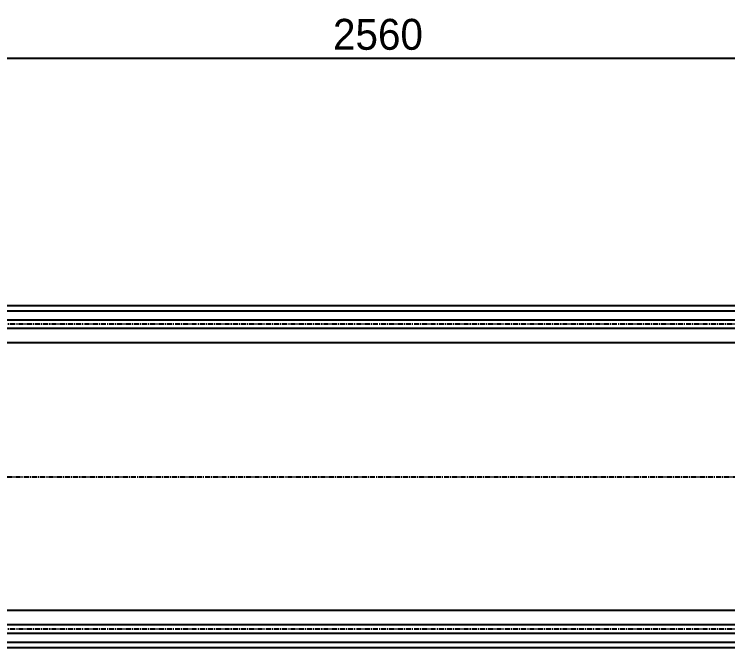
# Model space of a CAD drawing. Header units: inches. Extents: x 0 to 77285, y -118 to 40065.
# Drawn here: x 66775 to 67641, y 22581 to 23349 of the extents above; entities that cross this region are included whole.
import ezdxf

# ---------------------------------------------------------------- set-up
doc = ezdxf.new("R2010")
doc.units = ezdxf.units.IN
doc.header["$LTSCALE"] = 5
doc.header["$MEASUREMENT"] = 0
doc.linetypes.add('CENTER', pattern=[2, 1.25, -0.25, 0.25, -0.25])
for name, color, linetype in [('11', 1, 'CENTER'), ('B', 123, 'Continuous'), ('G', 231, 'Continuous')]:
    doc.layers.add(name, color=color, linetype=linetype)
doc.styles.add('SCI', font='')
doc.styles.get('SCI').set_extended_font_data('Gulim')
doc.dimstyles.new('SCH', dxfattribs={"dimtxt": 2.5, "dimasz": 2, "dimexe": 1.25, "dimexo": 0.625, "dimtad": 1, "dimdec": 8, "dimtxsty": 'SCI', "dimcen": 2.5, "dimclrd": 4, "dimclre": 4, "dimclrt": 7, "dimadec": 8, "dimazin": 2, "dimtfac": 1, "dimtdec": 8, "dimtmove": 0, "dimatfit": 3, "dimfxl": 1, "dimarcsym": 0})

# ---------------------------------------------------------------- blocks, each defined once
blk = doc.blocks.new('A$C49a8f0fe')
for p, q in [((520, 207.5), (2849.86, 207.5)), ((520, 162.5), (2849.86, 162.5)), ((520, -162.5), (2849.86, -162.5)), ((520, -207.5), (2849.86, -207.5))]:
    blk.add_line(p, q)
at = {"layer": '11'}
for p, q in [((520, 185), (2849.86, 185)), ((2849.86, 0), (520, 0)), ((520, -185), (2849.86, -185))]:
    blk.add_line(p, q, dxfattribs=at)
at = {"layer": 'B'}
for p, q in [((520, 190.15), (2849.86, 190.15)), ((520, 179.85), (2849.86, 179.85)), ((520, -179.85), (2849.86, -179.85)), ((520, -190.15), (2849.86, -190.15))]:
    blk.add_line(p, q, dxfattribs=at)
at = {"layer": 'G'}
for p, q in [((520, 201), (2849.86, 201)), ((520, -201), (2849.86, -201))]:
    blk.add_line(p, q, dxfattribs=at)
blk = doc.blocks.new('*D702')
at = {"color": 4, "lineweight": -2, "transparency": 16777216}
for p, q in [((65936.66, 23010.89), (65936.66, 23314.87)), ((68496.66, 23017.57), (68496.66, 23314.87)), ((65966.66, 23296.12), (68466.66, 23296.12))]:
    blk.add_line(p, q, dxfattribs=at)
at = {"color": 4, "transparency": 16777216}
for points in [[(65966.66, 23301.12), (65966.66, 23291.12), (65936.66, 23296.12)], [(68466.66, 23301.12), (68466.66, 23291.12), (68496.66, 23296.12)]]:
    blk.add_solid(points, dxfattribs=at)
at = {"layer": 'Defpoints', "color": 0, "transparency": 16777216}
for p in [(68496.66, 23296.12), (65936.66, 23001.52), (68496.66, 23008.2)]:
    blk.add_point(p, dxfattribs=at)
at = {"color": 7, "transparency": 16777216, "insert": (67216.66, 23324.72), "char_height": 37.5, "attachment_point": 5, "style": 'SCI'}
blk.add_mtext('2560', dxfattribs=at)

msp = doc.modelspace()

# ---------------------------------------------------------------- block references
at = {"rotation": 180}
msp.add_blockref('A$C49a8f0fe', (68846.66475756, 22788.19522408), dxfattribs=at)

# ---------------------------------------------------------------- dimensions: what is measured, and where the dimension line sits
dim = msp.add_linear_dim(base=(68496.6647575576, 23296.1181043683), p1=(65936.6647575576, 23001.5157321591), p2=(68496.6647575576, 23008.1952240834), dimstyle='SCH', override={"dimscale": 15})
dim.commit()
dim.dimension.update_dxf_attribs({"geometry": '*D702', "text_midpoint": (67216.6647575576, 23324.7174718783)})

doc.saveas('drawing.dxf')
